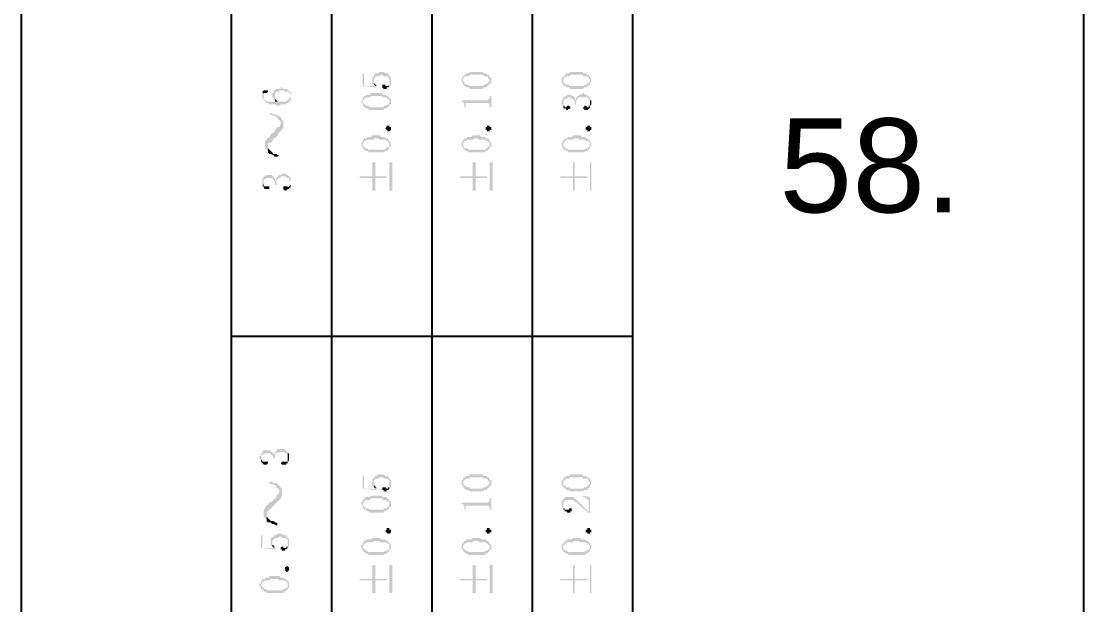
# Model space of a CAD drawing. Header units: millimetres. Extents: x 7018 to 13530, y 4187 to 5692.
# Drawn here: x 12184.84 to 12218.82, y 4995.96 to 5014.6 of the extents above; entities that cross this region are included whole.
import ezdxf

# ---------------------------------------------------------------- set-up
doc = ezdxf.new("R2010")
doc.units = ezdxf.units.MM
doc.styles.get("Standard").update_dxf_attribs({"font": 'arial.ttf'})

msp = doc.modelspace()

# ---------------------------------------------------------------- hatches: boundary and pattern name
at = {"transparency": 33554559}
for points in [[(12195.749, 5012.937), (12195.749, 5012.53), (12196.2, 5012.485), (12196.2, 5012.53), (12196.2, 5012.576), (12196.155, 5012.53), (12195.794, 5012.53), (12195.794, 5012.937)], [(12196.064, 5012.756), (12196.064, 5012.666), (12196.064, 5012.621), (12196.064, 5012.621), (12196.11, 5012.576), (12196.11, 5012.711), (12196.11, 5012.756), (12196.11, 5012.756), (12196.155, 5012.801), (12196.155, 5012.846), (12196.29, 5012.846), (12196.335, 5012.892), (12196.38, 5012.892), (12196.426, 5012.846), (12196.561, 5012.846), (12196.561, 5012.801), (12196.606, 5012.801), (12196.606, 5012.756), (12196.606, 5012.711), (12196.606, 5012.576), (12196.651, 5012.576), (12196.651, 5012.621), (12196.651, 5012.711), (12196.651, 5012.756), (12196.651, 5012.801), (12196.606, 5012.846), (12196.606, 5012.892), (12196.561, 5012.892), (12196.561, 5012.937), (12196.471, 5012.937), (12196.426, 5012.982), (12196.29, 5012.982), (12196.245, 5012.937), (12196.155, 5012.937), (12196.11, 5012.892), (12196.11, 5012.846), (12196.064, 5012.846), (12196.064, 5012.801)], [(12198.908, 5012.711), (12198.908, 5012.666), (12198.908, 5012.666), (12198.953, 5012.621), (12198.953, 5012.576), (12198.953, 5012.711), (12198.953, 5012.756), (12198.953, 5012.756), (12198.998, 5012.801), (12198.998, 5012.801), (12199.043, 5012.846), (12199.133, 5012.846), (12199.179, 5012.892), (12199.585, 5012.892), (12199.63, 5012.846), (12199.72, 5012.846), (12199.765, 5012.801), (12199.765, 5012.756), (12199.81, 5012.756), (12199.81, 5012.711), (12199.81, 5012.846), (12199.81, 5012.846), (12199.765, 5012.892), (12199.72, 5012.892), (12199.72, 5012.937), (12199.63, 5012.937), (12199.585, 5012.982), (12199.179, 5012.982), (12199.133, 5012.937), (12199.043, 5012.937), (12199.043, 5012.892), (12198.998, 5012.892), (12198.998, 5012.846), (12198.953, 5012.846), (12198.953, 5012.801), (12198.908, 5012.801), (12198.908, 5012.756), (12198.908, 5012.756)], [(12198.953, 5012.576), (12198.998, 5012.576), (12198.998, 5012.53), (12199.043, 5012.53), (12199.043, 5012.485), (12199.133, 5012.485), (12199.179, 5012.44), (12199.585, 5012.44), (12199.63, 5012.485), (12199.72, 5012.485), (12199.72, 5012.53), (12199.765, 5012.53), (12199.765, 5012.576), (12199.81, 5012.576), (12199.81, 5012.621), (12199.856, 5012.621), (12199.856, 5012.666), (12199.856, 5012.711), (12199.856, 5012.756), (12199.856, 5012.801), (12199.81, 5012.801), (12199.81, 5012.846), (12199.81, 5012.711), (12199.81, 5012.666), (12199.765, 5012.666), (12199.765, 5012.621), (12199.72, 5012.621), (12199.675, 5012.576), (12199.63, 5012.576), (12199.585, 5012.53), (12199.179, 5012.53), (12199.133, 5012.576), (12199.043, 5012.576), (12198.998, 5012.621), (12198.998, 5012.666), (12198.953, 5012.666), (12198.953, 5012.711), (12198.953, 5012.711)], [(12202.112, 5012.711), (12202.112, 5012.666), (12202.112, 5012.621), (12202.157, 5012.621), (12202.157, 5012.576), (12202.157, 5012.711), (12202.157, 5012.756), (12202.157, 5012.756), (12202.202, 5012.801), (12202.202, 5012.801), (12202.248, 5012.846), (12202.338, 5012.846), (12202.383, 5012.892), (12202.789, 5012.892), (12202.789, 5012.846), (12202.925, 5012.846), (12202.97, 5012.801), (12202.97, 5012.756), (12203.015, 5012.756), (12203.015, 5012.711), (12203.015, 5012.846), (12202.97, 5012.846), (12202.97, 5012.892), (12202.925, 5012.892), (12202.879, 5012.937), (12202.789, 5012.937), (12202.789, 5012.982), (12202.383, 5012.982), (12202.338, 5012.937), (12202.248, 5012.937), (12202.248, 5012.892), (12202.202, 5012.892), (12202.202, 5012.846), (12202.157, 5012.846), (12202.157, 5012.801), (12202.112, 5012.801), (12202.112, 5012.756), (12202.112, 5012.756)], [(12202.157, 5012.576), (12202.157, 5012.576), (12202.202, 5012.53), (12202.248, 5012.53), (12202.248, 5012.485), (12202.338, 5012.485), (12202.383, 5012.44), (12202.789, 5012.44), (12202.834, 5012.485), (12202.925, 5012.485), (12202.925, 5012.53), (12202.97, 5012.53), (12202.97, 5012.576), (12203.015, 5012.576), (12203.015, 5012.621), (12203.015, 5012.621), (12203.06, 5012.666), (12203.06, 5012.711), (12203.06, 5012.756), (12203.06, 5012.756), (12203.015, 5012.801), (12203.015, 5012.846), (12203.015, 5012.711), (12203.015, 5012.666), (12202.97, 5012.666), (12202.97, 5012.621), (12202.925, 5012.621), (12202.879, 5012.576), (12202.834, 5012.576), (12202.789, 5012.53), (12202.338, 5012.53), (12202.338, 5012.576), (12202.248, 5012.576), (12202.202, 5012.621), (12202.202, 5012.621), (12202.157, 5012.666), (12202.157, 5012.711), (12202.157, 5012.711)], [(12192.86, 5012.215), (12192.86, 5012.169), (12192.905, 5012.169), (12192.905, 5012.124), (12192.905, 5012.079), (12192.95, 5012.079), (12192.95, 5012.26), (12192.95, 5012.305), (12192.95, 5012.305), (12192.995, 5012.35), (12193.086, 5012.35), (12193.086, 5012.395), (12193.221, 5012.395), (12193.266, 5012.35), (12193.402, 5012.35), (12193.402, 5012.305), (12193.402, 5012.305), (12193.447, 5012.26), (12193.447, 5012.079), (12193.447, 5012.124), (12193.447, 5012.169), (12193.447, 5012.215), (12193.447, 5012.26), (12193.447, 5012.305), (12193.447, 5012.35), (12193.402, 5012.35), (12193.402, 5012.395), (12193.357, 5012.395), (12193.357, 5012.44), (12193.221, 5012.44), (12193.176, 5012.485), (12193.131, 5012.485), (12193.131, 5012.44), (12192.995, 5012.44), (12192.95, 5012.395), (12192.905, 5012.395), (12192.905, 5012.35), (12192.905, 5012.305), (12192.86, 5012.305), (12192.86, 5012.26)], [(12196.11, 5012.576), (12196.11, 5012.576), (12196.155, 5012.53), (12196.155, 5012.53), (12196.2, 5012.576), (12196.155, 5012.576), (12196.11, 5012.621), (12196.11, 5012.666), (12196.11, 5012.711)], [(12196.38, 5012.53), (12196.38, 5012.485), (12196.38, 5012.485), (12196.426, 5012.44), (12196.516, 5012.44), (12196.516, 5012.485), (12196.561, 5012.485), (12196.606, 5012.53), (12196.606, 5012.711), (12196.606, 5012.621), (12196.606, 5012.576), (12196.606, 5012.576), (12196.561, 5012.53), (12196.471, 5012.53), (12196.471, 5012.576), (12196.38, 5012.576)], [(12192.544, 5012.35), (12192.589, 5012.26), (12192.589, 5012.305), (12192.68, 5012.305), (12192.725, 5012.35), (12192.725, 5012.395), (12192.589, 5012.395)], [(12192.544, 5012.26), (12192.544, 5012.215), (12192.544, 5012.169), (12192.544, 5012.124), (12192.589, 5012.124), (12192.589, 5012.079), (12192.589, 5012.079), (12192.634, 5012.034), (12192.634, 5012.034), (12192.68, 5011.989), (12192.725, 5011.989), (12192.77, 5011.944), (12192.995, 5011.944), (12192.995, 5011.899), (12193.086, 5011.899), (12193.131, 5011.944), (12193.311, 5011.944), (12193.311, 5011.989), (12193.357, 5011.989), (12193.402, 5012.034), (12193.402, 5012.034), (12193.447, 5012.079), (12193.447, 5012.215), (12193.447, 5012.169), (12193.402, 5012.169), (12193.402, 5012.124), (12193.402, 5012.124), (12193.357, 5012.079), (12193.311, 5012.079), (12193.311, 5012.034), (12192.68, 5012.034), (12192.68, 5012.079), (12192.634, 5012.079), (12192.589, 5012.124), (12192.589, 5012.169), (12192.589, 5012.26), (12192.544, 5012.35)], [(12192.95, 5012.079), (12192.95, 5012.034), (12193.041, 5012.034), (12192.995, 5012.079), (12192.995, 5012.079), (12192.95, 5012.124), (12192.95, 5012.215), (12192.95, 5012.215)], [(12195.703, 5012.034), (12195.703, 5011.989), (12195.749, 5011.989), (12195.749, 5011.944), (12195.749, 5011.899), (12195.749, 5012.034), (12195.749, 5012.079), (12195.794, 5012.079), (12195.794, 5012.124), (12195.839, 5012.124), (12195.839, 5012.169), (12195.974, 5012.169), (12196.019, 5012.215), (12196.38, 5012.215), (12196.38, 5012.169), (12196.516, 5012.169), (12196.516, 5012.124), (12196.561, 5012.124), (12196.606, 5012.079), (12196.606, 5012.034), (12196.606, 5012.169), (12196.561, 5012.169), (12196.561, 5012.215), (12196.516, 5012.215), (12196.471, 5012.26), (12196.38, 5012.26), (12196.38, 5012.305), (12196.019, 5012.305), (12195.974, 5012.26), (12195.884, 5012.26), (12195.839, 5012.215), (12195.794, 5012.215), (12195.794, 5012.169), (12195.749, 5012.169), (12195.749, 5012.124), (12195.749, 5012.079), (12195.703, 5012.079)], [(12195.749, 5011.899), (12195.794, 5011.899), (12195.794, 5011.853), (12195.839, 5011.853), (12195.884, 5011.808), (12195.929, 5011.808), (12195.974, 5011.763), (12196.426, 5011.763), (12196.426, 5011.808), (12196.516, 5011.808), (12196.516, 5011.853), (12196.561, 5011.853), (12196.606, 5011.899), (12196.606, 5011.944), (12196.651, 5011.944), (12196.651, 5011.989), (12196.651, 5012.034), (12196.651, 5012.079), (12196.651, 5012.124), (12196.606, 5012.124), (12196.606, 5012.169), (12196.606, 5011.989), (12196.606, 5011.989), (12196.561, 5011.944), (12196.561, 5011.944), (12196.516, 5011.899), (12196.426, 5011.899), (12196.426, 5011.853), (12195.974, 5011.853), (12195.929, 5011.899), (12195.839, 5011.899), (12195.839, 5011.944), (12195.794, 5011.944), (12195.794, 5011.989), (12195.749, 5011.989), (12195.749, 5012.034)], [(12198.908, 5012.079), (12198.908, 5012.034), (12198.953, 5012.034), (12198.998, 5011.989), (12198.998, 5011.899), (12198.998, 5011.853), (12199.043, 5011.853), (12199.043, 5011.944), (12199.043, 5011.989), (12199.765, 5011.989), (12199.81, 5011.944), (12199.81, 5011.853), (12199.856, 5011.853), (12199.856, 5012.215), (12199.81, 5012.215), (12199.81, 5012.169), (12199.81, 5012.124), (12199.765, 5012.124), (12199.765, 5012.079), (12199.72, 5012.079)], [(12202.112, 5012.034), (12202.112, 5011.989), (12202.112, 5011.944), (12202.112, 5011.944), (12202.157, 5011.899), (12202.157, 5011.989), (12202.157, 5012.034), (12202.157, 5012.079), (12202.202, 5012.079), (12202.202, 5012.124), (12202.293, 5012.124), (12202.293, 5012.169), (12202.383, 5012.169), (12202.383, 5012.124), (12202.473, 5012.124), (12202.473, 5012.079), (12202.518, 5012.079), (12202.518, 5011.989), (12202.518, 5011.944), (12202.563, 5011.944), (12202.563, 5011.989), (12202.563, 5012.079), (12202.609, 5012.079), (12202.609, 5012.124), (12202.609, 5012.124), (12202.654, 5012.169), (12202.925, 5012.169), (12202.97, 5012.124), (12202.97, 5012.079), (12203.015, 5012.079), (12203.015, 5012.034), (12203.015, 5011.989), (12203.015, 5012.169), (12202.97, 5012.169), (12202.97, 5012.215), (12202.925, 5012.215), (12202.925, 5012.26), (12202.834, 5012.26), (12202.834, 5012.305), (12202.789, 5012.305), (12202.744, 5012.26), (12202.654, 5012.26), (12202.654, 5012.215), (12202.609, 5012.215), (12202.609, 5012.169), (12202.563, 5012.169), (12202.563, 5012.124), (12202.563, 5012.079), (12202.518, 5012.124), (12202.518, 5012.169), (12202.518, 5012.169), (12202.473, 5012.215), (12202.428, 5012.215), (12202.383, 5012.26), (12202.293, 5012.26), (12202.248, 5012.215), (12202.202, 5012.215), (12202.202, 5012.169), (12202.157, 5012.169), (12202.157, 5012.124), (12202.157, 5012.124), (12202.112, 5012.079)], [(12202.789, 5011.808), (12202.834, 5011.808), (12202.834, 5011.763), (12202.925, 5011.763), (12202.97, 5011.808), (12202.97, 5011.808), (12203.015, 5011.853), (12203.015, 5011.899), (12203.015, 5011.899), (12203.06, 5011.944), (12203.06, 5011.989), (12203.06, 5012.034), (12203.06, 5012.079), (12203.015, 5012.079), (12203.015, 5012.169), (12203.015, 5011.989), (12203.015, 5011.944), (12203.015, 5011.899), (12202.97, 5011.899), (12202.97, 5011.853), (12202.925, 5011.853), (12202.879, 5011.899), (12202.834, 5011.899), (12202.834, 5011.853), (12202.789, 5011.853)], [(12202.157, 5011.899), (12202.157, 5011.853), (12202.157, 5011.853), (12202.202, 5011.808), (12202.248, 5011.808), (12202.248, 5011.763), (12202.293, 5011.763), (12202.338, 5011.808), (12202.383, 5011.808), (12202.383, 5011.853), (12202.383, 5011.853), (12202.338, 5011.899), (12202.293, 5011.899), (12202.248, 5011.853), (12202.202, 5011.853), (12202.202, 5011.899), (12202.157, 5011.899), (12202.157, 5011.989), (12202.157, 5011.989)], [(12192.77, 5011.628), (12192.815, 5011.628), (12192.86, 5011.583), (12192.95, 5011.583), (12192.995, 5011.538), (12193.041, 5011.492), (12193.041, 5011.492), (12193.086, 5011.447), (12193.131, 5011.402), (12193.131, 5011.086), (12193.131, 5011.086), (12193.176, 5011.131), (12193.221, 5011.222), (12193.221, 5011.402), (12193.176, 5011.447), (12193.131, 5011.538), (12193.131, 5011.538), (12193.086, 5011.583), (12193.041, 5011.583), (12192.95, 5011.628), (12192.905, 5011.628), (12192.815, 5011.673)], [(12192.634, 5010.635), (12192.634, 5010.545), (12192.68, 5010.499), (12192.725, 5010.454), (12192.725, 5010.68), (12192.77, 5010.725), (12192.815, 5010.725), (12192.86, 5010.77), (12192.905, 5010.861), (12192.95, 5010.861), (12192.995, 5010.906), (12193.041, 5010.951), (12193.041, 5010.996), (12193.086, 5011.041), (12193.131, 5011.086), (12193.131, 5011.357), (12193.131, 5011.312), (12193.086, 5011.222), (12193.041, 5011.222), (12192.995, 5011.176), (12192.95, 5011.131), (12192.95, 5011.086), (12192.905, 5011.041), (12192.815, 5010.996), (12192.815, 5010.951), (12192.77, 5010.906), (12192.725, 5010.861), (12192.68, 5010.861), (12192.68, 5010.815), (12192.634, 5010.77), (12192.634, 5010.68)], [(12196.651, 5011.176), (12196.651, 5011.131), (12196.651, 5011.131), (12196.606, 5011.086), (12196.561, 5011.086), (12196.516, 5011.131), (12196.516, 5011.131), (12196.471, 5011.176), (12196.471, 5011.176), (12196.516, 5011.222), (12196.516, 5011.267), (12196.606, 5011.267), (12196.606, 5011.222), (12196.651, 5011.222), (12196.651, 5011.176)], [(12199.856, 5011.176), (12199.856, 5011.131), (12199.81, 5011.131), (12199.81, 5011.086), (12199.72, 5011.086), (12199.72, 5011.131), (12199.675, 5011.131), (12199.675, 5011.176), (12199.675, 5011.222), (12199.72, 5011.222), (12199.72, 5011.267), (12199.81, 5011.267), (12199.81, 5011.222), (12199.856, 5011.222), (12199.856, 5011.176)], [(12203.06, 5011.176), (12203.06, 5011.131), (12203.015, 5011.131), (12203.015, 5011.086), (12202.925, 5011.086), (12202.925, 5011.131), (12202.879, 5011.131), (12202.879, 5011.176), (12202.879, 5011.222), (12202.925, 5011.222), (12202.925, 5011.267), (12203.015, 5011.267), (12203.015, 5011.222), (12203.06, 5011.222), (12203.06, 5011.176)], [(12195.703, 5010.68), (12195.703, 5010.635), (12195.703, 5010.635), (12195.749, 5010.59), (12195.749, 5010.545), (12195.749, 5010.68), (12195.749, 5010.68), (12195.794, 5010.725), (12195.794, 5010.77), (12195.839, 5010.77), (12195.884, 5010.815), (12196.11, 5010.815), (12196.11, 5010.861), (12196.245, 5010.861), (12196.29, 5010.815), (12196.471, 5010.815), (12196.516, 5010.77), (12196.561, 5010.77), (12196.561, 5010.725), (12196.606, 5010.725), (12196.606, 5010.68), (12196.606, 5010.815), (12196.561, 5010.815), (12196.561, 5010.861), (12196.471, 5010.861), (12196.471, 5010.906), (12196.335, 5010.906), (12196.29, 5010.951), (12196.064, 5010.951), (12196.019, 5010.906), (12195.884, 5010.906), (12195.884, 5010.861), (12195.794, 5010.861), (12195.794, 5010.815), (12195.749, 5010.815), (12195.749, 5010.77), (12195.749, 5010.725), (12195.703, 5010.725)], [(12195.749, 5010.545), (12195.794, 5010.499), (12195.839, 5010.499), (12195.839, 5010.454), (12195.929, 5010.454), (12195.929, 5010.409), (12196.426, 5010.409), (12196.471, 5010.454), (12196.516, 5010.454), (12196.561, 5010.499), (12196.561, 5010.499), (12196.606, 5010.545), (12196.606, 5010.59), (12196.651, 5010.59), (12196.651, 5010.635), (12196.651, 5010.68), (12196.651, 5010.725), (12196.651, 5010.725), (12196.606, 5010.77), (12196.606, 5010.635), (12196.606, 5010.59), (12196.561, 5010.59), (12196.516, 5010.545), (12196.471, 5010.545), (12196.471, 5010.499), (12195.929, 5010.499), (12195.884, 5010.545), (12195.839, 5010.545), (12195.794, 5010.59), (12195.794, 5010.59), (12195.749, 5010.635), (12195.749, 5010.68)], [(12198.908, 5010.68), (12198.908, 5010.635), (12198.908, 5010.59), (12198.953, 5010.59), (12198.953, 5010.545), (12198.953, 5010.68), (12198.953, 5010.725), (12198.998, 5010.725), (12198.998, 5010.77), (12199.043, 5010.77), (12199.088, 5010.815), (12199.269, 5010.815), (12199.314, 5010.861), (12199.449, 5010.861), (12199.449, 5010.815), (12199.675, 5010.815), (12199.675, 5010.77), (12199.765, 5010.77), (12199.765, 5010.725), (12199.81, 5010.725), (12199.81, 5010.68), (12199.81, 5010.815), (12199.765, 5010.815), (12199.765, 5010.861), (12199.675, 5010.861), (12199.675, 5010.906), (12199.54, 5010.906), (12199.495, 5010.951), (12199.269, 5010.951), (12199.224, 5010.906), (12199.088, 5010.906), (12199.088, 5010.861), (12198.998, 5010.861), (12198.998, 5010.815), (12198.953, 5010.815), (12198.953, 5010.77), (12198.953, 5010.77), (12198.908, 5010.725)], [(12198.953, 5010.545), (12198.998, 5010.499), (12198.998, 5010.499), (12199.043, 5010.454), (12199.088, 5010.454), (12199.133, 5010.409), (12199.63, 5010.409), (12199.675, 5010.454), (12199.72, 5010.454), (12199.765, 5010.499), (12199.765, 5010.499), (12199.81, 5010.545), (12199.81, 5010.59), (12199.856, 5010.59), (12199.856, 5010.635), (12199.856, 5010.68), (12199.856, 5010.725), (12199.856, 5010.725), (12199.81, 5010.77), (12199.81, 5010.635), (12199.81, 5010.635), (12199.765, 5010.59), (12199.765, 5010.59), (12199.72, 5010.545), (12199.675, 5010.545), (12199.675, 5010.499), (12199.133, 5010.499), (12199.088, 5010.545), (12198.998, 5010.545), (12198.998, 5010.59), (12198.998, 5010.59), (12198.953, 5010.635), (12198.953, 5010.68)], [(12202.112, 5010.68), (12202.112, 5010.635), (12202.112, 5010.59), (12202.112, 5010.59), (12202.157, 5010.545), (12202.157, 5010.68), (12202.157, 5010.725), (12202.202, 5010.725), (12202.202, 5010.77), (12202.248, 5010.77), (12202.248, 5010.815), (12202.473, 5010.815), (12202.518, 5010.861), (12202.654, 5010.861), (12202.654, 5010.815), (12202.879, 5010.815), (12202.879, 5010.77), (12202.97, 5010.77), (12202.97, 5010.725), (12203.015, 5010.725), (12203.015, 5010.68), (12203.015, 5010.77), (12202.97, 5010.815), (12202.97, 5010.815), (12202.925, 5010.861), (12202.879, 5010.861), (12202.879, 5010.906), (12202.744, 5010.906), (12202.699, 5010.951), (12202.473, 5010.951), (12202.428, 5010.906), (12202.293, 5010.906), (12202.293, 5010.861), (12202.202, 5010.861), (12202.202, 5010.815), (12202.157, 5010.815), (12202.157, 5010.77), (12202.157, 5010.77), (12202.112, 5010.725)], [(12202.157, 5010.545), (12202.157, 5010.499), (12202.202, 5010.499), (12202.248, 5010.454), (12202.293, 5010.454), (12202.338, 5010.409), (12202.834, 5010.409), (12202.879, 5010.454), (12202.925, 5010.454), (12202.97, 5010.499), (12202.97, 5010.499), (12203.015, 5010.545), (12203.015, 5010.59), (12203.015, 5010.59), (12203.06, 5010.635), (12203.06, 5010.68), (12203.06, 5010.725), (12203.015, 5010.725), (12203.015, 5010.77), (12203.015, 5010.635), (12203.015, 5010.635), (12202.97, 5010.59), (12202.97, 5010.59), (12202.925, 5010.545), (12202.879, 5010.545), (12202.879, 5010.499), (12202.293, 5010.499), (12202.293, 5010.545), (12202.202, 5010.545), (12202.202, 5010.59), (12202.157, 5010.59), (12202.157, 5010.635), (12202.157, 5010.68)], [(12192.725, 5010.454), (12192.725, 5010.409), (12192.77, 5010.364), (12192.815, 5010.364), (12192.905, 5010.319), (12192.95, 5010.274), (12193.041, 5010.274), (12193.086, 5010.319), (12193.041, 5010.319), (12192.995, 5010.364), (12192.905, 5010.364), (12192.86, 5010.409), (12192.815, 5010.454), (12192.815, 5010.454), (12192.77, 5010.499), (12192.725, 5010.545), (12192.725, 5010.59)], [(12195.658, 5009.642), (12195.658, 5009.597), (12196.064, 5009.597), (12196.064, 5009.191), (12196.155, 5009.191), (12196.155, 5009.597), (12196.516, 5009.597), (12196.516, 5009.642), (12196.155, 5009.642), (12196.155, 5010.093), (12196.064, 5010.093), (12196.064, 5009.642)], [(12196.696, 5009.191), (12196.696, 5010.093), (12196.606, 5010.093), (12196.606, 5009.191)], [(12198.863, 5009.642), (12198.863, 5009.597), (12199.269, 5009.597), (12199.269, 5009.191), (12199.359, 5009.191), (12199.359, 5009.597), (12199.72, 5009.597), (12199.72, 5009.642), (12199.359, 5009.642), (12199.359, 5010.093), (12199.269, 5010.093), (12199.269, 5009.642)], [(12199.901, 5009.191), (12199.901, 5010.093), (12199.81, 5010.093), (12199.81, 5009.191)], [(12202.067, 5009.642), (12202.067, 5009.597), (12202.473, 5009.597), (12202.473, 5009.191), (12202.518, 5009.191), (12202.518, 5009.597), (12202.925, 5009.597), (12202.925, 5009.642), (12202.518, 5009.642), (12202.518, 5010.093), (12202.473, 5010.093), (12202.473, 5009.642)], [(12203.06, 5009.191), (12203.06, 5010.093), (12203.015, 5010.093), (12203.015, 5009.191)], [(12192.544, 5009.461), (12192.544, 5009.371), (12192.544, 5009.326), (12192.589, 5009.416), (12192.589, 5009.461), (12192.589, 5009.507), (12192.589, 5009.552), (12192.634, 5009.552), (12192.68, 5009.597), (12192.86, 5009.597), (12192.86, 5009.552), (12192.905, 5009.552), (12192.905, 5009.507), (12192.95, 5009.507), (12192.95, 5009.461), (12192.95, 5009.371), (12192.995, 5009.371), (12192.995, 5009.461), (12192.995, 5009.507), (12192.995, 5009.507), (12193.041, 5009.552), (12193.041, 5009.597), (12193.131, 5009.597), (12193.131, 5009.642), (12193.311, 5009.642), (12193.311, 5009.597), (12193.402, 5009.597), (12193.402, 5009.552), (12193.402, 5009.507), (12193.447, 5009.507), (12193.447, 5009.416), (12193.447, 5009.597), (12193.447, 5009.597), (12193.402, 5009.642), (12193.402, 5009.642), (12193.357, 5009.687), (12193.311, 5009.687), (12193.311, 5009.732), (12193.176, 5009.732), (12193.131, 5009.687), (12193.086, 5009.687), (12193.041, 5009.642), (12193.041, 5009.642), (12192.995, 5009.597), (12192.995, 5009.552), (12192.95, 5009.507), (12192.95, 5009.552), (12192.95, 5009.597), (12192.905, 5009.597), (12192.905, 5009.642), (12192.86, 5009.642), (12192.86, 5009.687), (12192.68, 5009.687), (12192.634, 5009.642), (12192.589, 5009.642), (12192.589, 5009.597), (12192.589, 5009.597), (12192.544, 5009.552)], [(12192.544, 5009.326), (12192.589, 5009.326), (12192.589, 5009.281), (12192.589, 5009.281), (12192.634, 5009.236), (12192.77, 5009.236), (12192.77, 5009.281), (12192.77, 5009.326), (12192.589, 5009.326), (12192.589, 5009.371), (12192.589, 5009.416), (12192.589, 5009.416)], [(12193.221, 5009.281), (12193.221, 5009.236), (12193.221, 5009.236), (12193.266, 5009.191), (12193.311, 5009.191), (12193.357, 5009.236), (12193.402, 5009.236), (12193.402, 5009.281), (12193.447, 5009.281), (12193.447, 5009.326), (12193.447, 5009.371), (12193.447, 5009.461), (12193.447, 5009.507), (12193.447, 5009.552), (12193.447, 5009.597), (12193.447, 5009.416), (12193.447, 5009.371), (12193.402, 5009.326), (12193.402, 5009.326), (12193.357, 5009.281), (12193.357, 5009.326), (12193.221, 5009.326)], [(12192.454, 5000.661), (12192.454, 5000.616), (12192.499, 5000.616), (12192.499, 5000.57), (12192.499, 5000.661), (12192.499, 5000.706), (12192.544, 5000.751), (12192.589, 5000.751), (12192.589, 5000.796), (12192.815, 5000.796), (12192.815, 5000.751), (12192.86, 5000.751), (12192.86, 5000.706), (12192.86, 5000.706), (12192.905, 5000.661), (12192.905, 5000.616), (12192.905, 5000.616), (12192.95, 5000.661), (12192.95, 5000.706), (12192.95, 5000.751), (12192.95, 5000.796), (12192.995, 5000.796), (12193.041, 5000.841), (12193.266, 5000.841), (12193.266, 5000.796), (12193.311, 5000.796), (12193.357, 5000.751), (12193.357, 5000.661), (12193.357, 5000.841), (12193.311, 5000.841), (12193.311, 5000.886), (12193.266, 5000.886), (12193.266, 5000.931), (12193.041, 5000.931), (12192.995, 5000.886), (12192.995, 5000.841), (12192.95, 5000.841), (12192.95, 5000.796), (12192.95, 5000.796), (12192.905, 5000.751), (12192.905, 5000.796), (12192.86, 5000.796), (12192.86, 5000.841), (12192.815, 5000.841), (12192.815, 5000.886), (12192.589, 5000.886), (12192.544, 5000.841), (12192.544, 5000.796), (12192.499, 5000.796), (12192.499, 5000.751), (12192.499, 5000.706), (12192.454, 5000.706)], [(12192.499, 5000.57), (12192.499, 5000.525), (12192.499, 5000.525), (12192.544, 5000.48), (12192.544, 5000.48), (12192.589, 5000.435), (12192.68, 5000.435), (12192.725, 5000.48), (12192.725, 5000.525), (12192.544, 5000.525), (12192.544, 5000.57), (12192.544, 5000.57), (12192.499, 5000.616), (12192.499, 5000.661)], [(12193.131, 5000.48), (12193.131, 5000.48), (12193.176, 5000.435), (12193.311, 5000.435), (12193.311, 5000.48), (12193.357, 5000.48), (12193.357, 5000.525), (12193.402, 5000.57), (12193.402, 5000.616), (12193.402, 5000.661), (12193.402, 5000.751), (12193.402, 5000.796), (12193.357, 5000.796), (12193.357, 5000.616), (12193.357, 5000.57), (12193.357, 5000.525), (12193.176, 5000.525)], [(12192.77, 4999.848), (12192.77, 4999.848), (12192.815, 4999.803), (12192.905, 4999.803), (12192.95, 4999.758), (12192.995, 4999.758), (12192.995, 4999.713), (12193.041, 4999.668), (12193.086, 4999.623), (12193.086, 4999.307), (12193.086, 4999.307), (12193.131, 4999.352), (12193.176, 4999.442), (12193.176, 4999.623), (12193.131, 4999.713), (12193.086, 4999.758), (12193.086, 4999.758), (12193.041, 4999.803), (12192.995, 4999.848), (12192.905, 4999.848), (12192.86, 4999.893), (12192.77, 4999.893)], [(12195.749, 5000.074), (12195.749, 4999.668), (12196.2, 4999.623), (12196.2, 4999.668), (12196.2, 4999.713), (12196.155, 4999.668), (12195.794, 4999.668), (12195.794, 5000.074)], [(12196.064, 4999.893), (12196.064, 4999.803), (12196.064, 4999.758), (12196.064, 4999.758), (12196.11, 4999.713), (12196.11, 4999.848), (12196.11, 4999.939), (12196.155, 4999.939), (12196.155, 4999.984), (12196.245, 4999.984), (12196.29, 5000.029), (12196.426, 5000.029), (12196.426, 4999.984), (12196.561, 4999.984), (12196.561, 4999.939), (12196.606, 4999.939), (12196.606, 4999.893), (12196.606, 4999.848), (12196.606, 4999.713), (12196.651, 4999.713), (12196.651, 4999.758), (12196.651, 4999.848), (12196.651, 4999.893), (12196.651, 4999.939), (12196.606, 4999.984), (12196.606, 5000.029), (12196.561, 5000.029), (12196.561, 5000.074), (12196.471, 5000.074), (12196.426, 5000.119), (12196.245, 5000.119), (12196.2, 5000.074), (12196.155, 5000.074), (12196.11, 5000.029), (12196.11, 4999.984), (12196.064, 4999.984), (12196.064, 4999.939)], [(12198.908, 4999.848), (12198.908, 4999.803), (12198.908, 4999.803), (12198.953, 4999.758), (12198.953, 4999.713), (12198.953, 4999.848), (12198.953, 4999.893), (12198.953, 4999.893), (12198.998, 4999.939), (12198.998, 4999.939), (12199.043, 4999.984), (12199.133, 4999.984), (12199.179, 5000.029), (12199.585, 5000.029), (12199.63, 4999.984), (12199.72, 4999.984), (12199.765, 4999.939), (12199.765, 4999.893), (12199.81, 4999.893), (12199.81, 4999.848), (12199.81, 4999.984), (12199.81, 4999.984), (12199.765, 5000.029), (12199.72, 5000.029), (12199.72, 5000.074), (12199.63, 5000.074), (12199.585, 5000.119), (12199.179, 5000.119), (12199.133, 5000.074), (12199.043, 5000.074), (12199.043, 5000.029), (12198.998, 5000.029), (12198.953, 4999.984), (12198.953, 4999.939), (12198.908, 4999.939), (12198.908, 4999.893), (12198.908, 4999.893)], [(12198.953, 4999.713), (12198.998, 4999.713), (12198.998, 4999.668), (12199.043, 4999.668), (12199.043, 4999.623), (12199.133, 4999.623), (12199.179, 4999.578), (12199.585, 4999.578), (12199.63, 4999.623), (12199.72, 4999.623), (12199.72, 4999.668), (12199.765, 4999.668), (12199.765, 4999.713), (12199.81, 4999.713), (12199.81, 4999.758), (12199.856, 4999.758), (12199.856, 4999.803), (12199.856, 4999.848), (12199.856, 4999.893), (12199.856, 4999.939), (12199.81, 4999.939), (12199.81, 4999.984), (12199.81, 4999.848), (12199.81, 4999.803), (12199.765, 4999.803), (12199.765, 4999.758), (12199.72, 4999.758), (12199.675, 4999.713), (12199.63, 4999.713), (12199.585, 4999.668), (12199.179, 4999.668), (12199.179, 4999.713), (12199.088, 4999.713), (12199.043, 4999.758), (12198.998, 4999.758), (12198.998, 4999.803), (12198.953, 4999.803), (12198.953, 4999.848), (12198.953, 4999.848)], [(12202.112, 4999.848), (12202.112, 4999.803), (12202.112, 4999.758), (12202.157, 4999.758), (12202.157, 4999.713), (12202.157, 4999.848), (12202.157, 4999.893), (12202.157, 4999.893), (12202.202, 4999.939), (12202.202, 4999.939), (12202.248, 4999.984), (12202.338, 4999.984), (12202.383, 5000.029), (12202.789, 5000.029), (12202.789, 4999.984), (12202.925, 4999.984), (12202.97, 4999.939), (12202.97, 4999.893), (12203.015, 4999.893), (12203.015, 4999.848), (12203.015, 4999.984), (12202.97, 4999.984), (12202.97, 5000.029), (12202.925, 5000.029), (12202.879, 5000.074), (12202.789, 5000.074), (12202.789, 5000.119), (12202.383, 5000.119), (12202.338, 5000.074), (12202.248, 5000.074), (12202.248, 5000.029), (12202.202, 5000.029), (12202.157, 4999.984), (12202.157, 4999.939), (12202.112, 4999.939), (12202.112, 4999.893), (12202.112, 4999.893)], [(12202.157, 4999.713), (12202.157, 4999.713), (12202.202, 4999.668), (12202.248, 4999.668), (12202.248, 4999.623), (12202.338, 4999.623), (12202.383, 4999.578), (12202.789, 4999.578), (12202.834, 4999.623), (12202.925, 4999.623), (12202.925, 4999.668), (12202.97, 4999.668), (12202.97, 4999.713), (12203.015, 4999.713), (12203.015, 4999.758), (12203.015, 4999.758), (12203.06, 4999.803), (12203.06, 4999.848), (12203.06, 4999.893), (12203.06, 4999.893), (12203.015, 4999.939), (12203.015, 4999.984), (12203.015, 4999.848), (12203.015, 4999.803), (12202.97, 4999.803), (12202.97, 4999.758), (12202.925, 4999.758), (12202.879, 4999.713), (12202.834, 4999.713), (12202.789, 4999.668), (12202.383, 4999.668), (12202.338, 4999.713), (12202.248, 4999.713), (12202.248, 4999.758), (12202.202, 4999.758), (12202.157, 4999.803), (12202.157, 4999.848), (12202.157, 4999.848)], [(12192.589, 4998.855), (12192.589, 4998.765), (12192.634, 4998.72), (12192.68, 4998.675), (12192.68, 4998.901), (12192.725, 4998.946), (12192.77, 4998.991), (12192.815, 4999.036), (12192.86, 4999.081), (12192.905, 4999.126), (12192.95, 4999.171), (12192.995, 4999.216), (12192.995, 4999.216), (12193.041, 4999.262), (12193.086, 4999.307), (12193.086, 4999.578), (12193.086, 4999.532), (12193.041, 4999.487), (12192.995, 4999.442), (12192.995, 4999.397), (12192.95, 4999.352), (12192.905, 4999.307), (12192.86, 4999.262), (12192.77, 4999.216), (12192.77, 4999.216), (12192.725, 4999.171), (12192.68, 4999.126), (12192.634, 4999.081), (12192.634, 4999.036), (12192.589, 4998.991), (12192.589, 4998.946)], [(12196.11, 4999.713), (12196.11, 4999.713), (12196.155, 4999.668), (12196.155, 4999.668), (12196.2, 4999.713), (12196.155, 4999.713), (12196.155, 4999.758), (12196.11, 4999.758), (12196.11, 4999.803), (12196.11, 4999.848)], [(12196.38, 4999.668), (12196.38, 4999.623), (12196.426, 4999.623), (12196.426, 4999.578), (12196.516, 4999.578), (12196.516, 4999.623), (12196.561, 4999.623), (12196.606, 4999.668), (12196.606, 4999.848), (12196.606, 4999.758), (12196.606, 4999.713), (12196.561, 4999.713), (12196.561, 4999.668), (12196.516, 4999.668), (12196.471, 4999.713), (12196.38, 4999.713)], [(12195.703, 4999.171), (12195.703, 4999.126), (12195.749, 4999.126), (12195.749, 4999.081), (12195.749, 4999.036), (12195.749, 4999.171), (12195.749, 4999.216), (12195.794, 4999.216), (12195.794, 4999.262), (12195.839, 4999.262), (12195.839, 4999.307), (12195.974, 4999.307), (12196.019, 4999.352), (12196.38, 4999.352), (12196.38, 4999.307), (12196.516, 4999.307), (12196.516, 4999.262), (12196.561, 4999.262), (12196.606, 4999.216), (12196.606, 4999.171), (12196.606, 4999.307), (12196.606, 4999.307), (12196.561, 4999.352), (12196.516, 4999.352), (12196.516, 4999.397), (12196.38, 4999.397), (12196.38, 4999.442), (12196.019, 4999.442), (12195.974, 4999.397), (12195.839, 4999.397), (12195.839, 4999.352), (12195.794, 4999.352), (12195.794, 4999.307), (12195.749, 4999.307), (12195.749, 4999.262), (12195.749, 4999.262), (12195.703, 4999.216)], [(12195.749, 4999.036), (12195.794, 4999.036), (12195.794, 4998.991), (12195.839, 4998.991), (12195.884, 4998.946), (12195.929, 4998.946), (12195.974, 4998.901), (12196.426, 4998.901), (12196.426, 4998.946), (12196.516, 4998.946), (12196.516, 4998.991), (12196.561, 4998.991), (12196.606, 4999.036), (12196.606, 4999.081), (12196.651, 4999.081), (12196.651, 4999.126), (12196.651, 4999.171), (12196.651, 4999.216), (12196.651, 4999.262), (12196.606, 4999.262), (12196.606, 4999.307), (12196.606, 4999.171), (12196.606, 4999.126), (12196.606, 4999.126), (12196.561, 4999.081), (12196.561, 4999.081), (12196.516, 4999.036), (12196.426, 4999.036), (12196.426, 4998.991), (12195.974, 4998.991), (12195.929, 4999.036), (12195.839, 4999.036), (12195.839, 4999.081), (12195.794, 4999.081), (12195.794, 4999.126), (12195.749, 4999.126), (12195.749, 4999.171)], [(12198.908, 4999.216), (12198.908, 4999.171), (12198.953, 4999.171), (12198.998, 4999.126), (12198.998, 4999.081), (12198.998, 4998.991), (12199.043, 4998.991), (12199.043, 4999.081), (12199.043, 4999.126), (12199.765, 4999.126), (12199.81, 4999.081), (12199.81, 4998.991), (12199.856, 4998.991), (12199.856, 4999.352), (12199.81, 4999.352), (12199.81, 4999.307), (12199.81, 4999.262), (12199.765, 4999.262), (12199.765, 4999.216), (12199.72, 4999.216)], [(12202.112, 4999.171), (12202.112, 4999.126), (12202.112, 4999.081), (12202.112, 4999.081), (12202.157, 4999.036), (12202.157, 4999.171), (12202.157, 4999.216), (12202.157, 4999.216), (12202.202, 4999.262), (12202.202, 4999.307), (12202.473, 4999.307), (12202.518, 4999.262), (12202.518, 4999.262), (12202.563, 4999.216), (12202.609, 4999.216), (12202.609, 4999.171), (12202.654, 4999.171), (12202.654, 4999.126), (12202.699, 4999.126), (12202.744, 4999.081), (12202.744, 4999.081), (12202.789, 4999.036), (12202.789, 4999.036), (12202.834, 4998.991), (12202.879, 4998.991), (12202.879, 4998.946), (12202.925, 4998.946), (12202.925, 4998.901), (12202.97, 4998.901), (12202.97, 4998.946), (12202.925, 4998.946), (12202.925, 4998.991), (12202.879, 4998.991), (12202.879, 4999.036), (12202.834, 4999.036), (12202.834, 4999.081), (12202.789, 4999.081), (12202.789, 4999.126), (12202.744, 4999.126), (12202.744, 4999.171), (12202.699, 4999.171), (12202.699, 4999.216), (12202.654, 4999.216), (12202.654, 4999.262), (12202.609, 4999.262), (12202.609, 4999.307), (12202.563, 4999.307), (12202.518, 4999.352), (12202.518, 4999.352), (12202.473, 4999.397), (12202.202, 4999.397), (12202.202, 4999.352), (12202.157, 4999.352), (12202.157, 4999.307), (12202.157, 4999.307), (12202.112, 4999.262), (12202.112, 4999.216), (12202.112, 4999.216)], [(12202.789, 4999.442), (12202.789, 4999.397), (12202.834, 4999.397), (12202.879, 4999.352), (12202.925, 4999.352), (12202.925, 4999.307), (12202.97, 4999.307), (12202.97, 4998.901), (12203.015, 4998.901), (12203.015, 4999.397)], [(12202.157, 4999.036), (12202.157, 4998.991), (12202.202, 4998.991), (12202.202, 4998.946), (12202.248, 4998.946), (12202.293, 4998.901), (12202.383, 4998.901), (12202.383, 4998.946), (12202.428, 4998.946), (12202.428, 4998.991), (12202.428, 4999.036), (12202.338, 4999.036), (12202.338, 4998.991), (12202.202, 4998.991), (12202.202, 4999.036), (12202.157, 4999.036), (12202.157, 4999.081), (12202.157, 4999.126), (12202.157, 4999.126)], [(12192.68, 4998.675), (12192.68, 4998.63), (12192.725, 4998.585), (12192.815, 4998.585), (12192.86, 4998.539), (12192.905, 4998.539), (12192.995, 4998.494), (12193.041, 4998.539), (12192.995, 4998.585), (12192.95, 4998.585), (12192.905, 4998.63), (12192.815, 4998.63), (12192.77, 4998.675), (12192.77, 4998.675), (12192.725, 4998.72), (12192.68, 4998.765), (12192.68, 4998.81)], [(12192.815, 4997.998), (12192.815, 4997.908), (12192.815, 4997.862), (12192.815, 4997.862), (12192.86, 4997.817), (12192.86, 4997.953), (12192.86, 4997.998), (12192.86, 4997.998), (12192.905, 4998.043), (12192.905, 4998.043), (12192.95, 4998.088), (12193.041, 4998.088), (12193.086, 4998.133), (12193.176, 4998.133), (12193.176, 4998.088), (12193.311, 4998.088), (12193.311, 4998.043), (12193.357, 4998.043), (12193.357, 4997.998), (12193.357, 4997.953), (12193.357, 4997.817), (12193.402, 4997.817), (12193.402, 4997.862), (12193.402, 4997.953), (12193.402, 4997.998), (12193.402, 4998.088), (12193.357, 4998.088), (12193.357, 4998.133), (12193.311, 4998.133), (12193.311, 4998.178), (12193.221, 4998.178), (12193.176, 4998.224), (12193.041, 4998.224), (12192.995, 4998.178), (12192.905, 4998.178), (12192.905, 4998.133), (12192.86, 4998.133), (12192.86, 4998.088), (12192.815, 4998.088), (12192.815, 4998.043)], [(12196.651, 4998.314), (12196.651, 4998.269), (12196.651, 4998.269), (12196.606, 4998.224), (12196.561, 4998.224), (12196.516, 4998.269), (12196.516, 4998.269), (12196.471, 4998.314), (12196.471, 4998.314), (12196.516, 4998.359), (12196.516, 4998.404), (12196.606, 4998.404), (12196.606, 4998.359), (12196.651, 4998.359), (12196.651, 4998.314)], [(12199.856, 4998.314), (12199.856, 4998.269), (12199.81, 4998.269), (12199.81, 4998.224), (12199.72, 4998.224), (12199.72, 4998.269), (12199.675, 4998.269), (12199.675, 4998.314), (12199.675, 4998.359), (12199.72, 4998.359), (12199.72, 4998.404), (12199.81, 4998.404), (12199.81, 4998.359), (12199.856, 4998.359), (12199.856, 4998.314)], [(12203.06, 4998.314), (12203.06, 4998.269), (12203.015, 4998.269), (12203.015, 4998.224), (12202.925, 4998.224), (12202.925, 4998.269), (12202.879, 4998.269), (12202.879, 4998.314), (12202.879, 4998.359), (12202.925, 4998.359), (12202.925, 4998.404), (12203.015, 4998.404), (12203.015, 4998.359), (12203.06, 4998.359), (12203.06, 4998.314)], [(12192.499, 4998.178), (12192.499, 4997.772), (12192.95, 4997.727), (12192.995, 4997.772), (12192.95, 4997.772), (12192.95, 4997.817), (12192.905, 4997.772), (12192.544, 4997.772), (12192.544, 4998.178)], [(12192.86, 4997.817), (12192.86, 4997.817), (12192.905, 4997.772), (12192.905, 4997.772), (12192.95, 4997.817), (12192.905, 4997.817), (12192.905, 4997.862), (12192.86, 4997.862), (12192.86, 4997.908), (12192.86, 4997.953)], [(12193.131, 4997.772), (12193.131, 4997.727), (12193.176, 4997.727), (12193.176, 4997.682), (12193.266, 4997.682), (12193.266, 4997.727), (12193.311, 4997.727), (12193.357, 4997.772), (12193.357, 4997.953), (12193.357, 4997.862), (12193.357, 4997.817), (12193.311, 4997.817), (12193.311, 4997.772), (12193.221, 4997.772), (12193.221, 4997.817), (12193.176, 4997.817)], [(12195.703, 4997.817), (12195.703, 4997.772), (12195.703, 4997.772), (12195.749, 4997.727), (12195.749, 4997.682), (12195.749, 4997.817), (12195.749, 4997.817), (12195.794, 4997.862), (12195.794, 4997.908), (12195.839, 4997.908), (12195.884, 4997.953), (12196.064, 4997.953), (12196.11, 4997.998), (12196.29, 4997.998), (12196.29, 4997.953), (12196.516, 4997.953), (12196.516, 4997.908), (12196.561, 4997.908), (12196.606, 4997.862), (12196.606, 4997.817), (12196.606, 4997.953), (12196.561, 4997.953), (12196.561, 4997.998), (12196.516, 4997.998), (12196.471, 4998.043), (12196.335, 4998.043), (12196.29, 4998.088), (12196.064, 4998.088), (12196.019, 4998.043), (12195.884, 4998.043), (12195.839, 4997.998), (12195.794, 4997.998), (12195.794, 4997.953), (12195.749, 4997.953), (12195.749, 4997.908), (12195.749, 4997.862), (12195.703, 4997.862)], [(12195.749, 4997.682), (12195.794, 4997.637), (12195.839, 4997.637), (12195.839, 4997.592), (12195.929, 4997.592), (12195.929, 4997.547), (12196.426, 4997.547), (12196.471, 4997.592), (12196.516, 4997.592), (12196.561, 4997.637), (12196.561, 4997.637), (12196.606, 4997.682), (12196.606, 4997.727), (12196.651, 4997.727), (12196.651, 4997.772), (12196.651, 4997.817), (12196.651, 4997.862), (12196.651, 4997.862), (12196.606, 4997.908), (12196.606, 4997.772), (12196.606, 4997.727), (12196.561, 4997.727), (12196.516, 4997.682), (12196.471, 4997.682), (12196.426, 4997.637), (12195.929, 4997.637), (12195.884, 4997.682), (12195.839, 4997.682), (12195.839, 4997.727), (12195.794, 4997.727), (12195.749, 4997.772), (12195.749, 4997.817)], [(12198.908, 4997.817), (12198.908, 4997.772), (12198.908, 4997.727), (12198.953, 4997.727), (12198.953, 4997.682), (12198.953, 4997.817), (12198.953, 4997.862), (12198.998, 4997.862), (12198.998, 4997.908), (12199.043, 4997.908), (12199.088, 4997.953), (12199.269, 4997.953), (12199.269, 4997.998), (12199.449, 4997.998), (12199.495, 4997.953), (12199.675, 4997.953), (12199.72, 4997.908), (12199.765, 4997.908), (12199.765, 4997.862), (12199.81, 4997.862), (12199.81, 4997.817), (12199.81, 4997.953), (12199.765, 4997.953), (12199.765, 4997.998), (12199.72, 4997.998), (12199.675, 4998.043), (12199.54, 4998.043), (12199.495, 4998.088), (12199.269, 4998.088), (12199.224, 4998.043), (12199.088, 4998.043), (12199.043, 4997.998), (12198.998, 4997.998), (12198.998, 4997.953), (12198.953, 4997.953), (12198.953, 4997.908), (12198.953, 4997.908), (12198.908, 4997.862)], [(12198.953, 4997.682), (12198.998, 4997.637), (12198.998, 4997.637), (12199.043, 4997.592), (12199.088, 4997.592), (12199.133, 4997.547), (12199.63, 4997.547), (12199.675, 4997.592), (12199.72, 4997.592), (12199.765, 4997.637), (12199.765, 4997.637), (12199.81, 4997.682), (12199.81, 4997.727), (12199.856, 4997.727), (12199.856, 4997.772), (12199.856, 4997.817), (12199.856, 4997.862), (12199.856, 4997.862), (12199.81, 4997.908), (12199.81, 4997.772), (12199.81, 4997.772), (12199.765, 4997.727), (12199.765, 4997.727), (12199.72, 4997.682), (12199.675, 4997.682), (12199.63, 4997.637), (12199.133, 4997.637), (12199.088, 4997.682), (12199.043, 4997.682), (12198.998, 4997.727), (12198.998, 4997.727), (12198.953, 4997.772), (12198.953, 4997.817)], [(12202.112, 4997.817), (12202.112, 4997.772), (12202.112, 4997.727), (12202.112, 4997.727), (12202.157, 4997.682), (12202.157, 4997.817), (12202.157, 4997.862), (12202.202, 4997.862), (12202.202, 4997.908), (12202.248, 4997.908), (12202.248, 4997.953), (12202.473, 4997.953), (12202.473, 4997.998), (12202.654, 4997.998), (12202.699, 4997.953), (12202.879, 4997.953), (12202.925, 4997.908), (12202.97, 4997.908), (12202.97, 4997.862), (12203.015, 4997.862), (12203.015, 4997.817), (12203.015, 4997.908), (12202.97, 4997.953), (12202.97, 4997.953), (12202.925, 4997.998), (12202.879, 4997.998), (12202.879, 4998.043), (12202.744, 4998.043), (12202.699, 4998.088), (12202.473, 4998.088), (12202.428, 4998.043), (12202.293, 4998.043), (12202.248, 4997.998), (12202.202, 4997.998), (12202.202, 4997.953), (12202.157, 4997.953), (12202.157, 4997.908), (12202.157, 4997.908), (12202.112, 4997.862)], [(12202.157, 4997.682), (12202.157, 4997.637), (12202.202, 4997.637), (12202.248, 4997.592), (12202.293, 4997.592), (12202.338, 4997.547), (12202.834, 4997.547), (12202.879, 4997.592), (12202.925, 4997.592), (12202.97, 4997.637), (12202.97, 4997.637), (12203.015, 4997.682), (12203.015, 4997.727), (12203.015, 4997.727), (12203.06, 4997.772), (12203.06, 4997.817), (12203.06, 4997.862), (12203.015, 4997.862), (12203.015, 4997.908), (12203.015, 4997.772), (12203.015, 4997.772), (12202.97, 4997.727), (12202.97, 4997.727), (12202.925, 4997.682), (12202.879, 4997.682), (12202.834, 4997.637), (12202.293, 4997.637), (12202.293, 4997.682), (12202.248, 4997.682), (12202.202, 4997.727), (12202.157, 4997.727), (12202.157, 4997.772), (12202.157, 4997.817)], [(12193.402, 4997.095), (12193.402, 4997.05), (12193.357, 4997.05), (12193.357, 4997.005), (12193.311, 4997.005), (12193.266, 4997.05), (12193.266, 4997.095), (12193.266, 4997.14), (12193.266, 4997.14), (12193.311, 4997.186), (12193.357, 4997.186), (12193.402, 4997.14), (12193.402, 4997.095)], [(12195.658, 4996.779), (12195.658, 4996.734), (12196.064, 4996.734), (12196.064, 4996.328), (12196.155, 4996.328), (12196.155, 4996.734), (12196.516, 4996.734), (12196.516, 4996.779), (12196.155, 4996.779), (12196.155, 4997.231), (12196.064, 4997.231), (12196.064, 4996.779)], [(12196.696, 4996.328), (12196.696, 4997.231), (12196.606, 4997.231), (12196.606, 4996.328)], [(12198.863, 4996.779), (12198.863, 4996.734), (12199.269, 4996.734), (12199.269, 4996.328), (12199.359, 4996.328), (12199.359, 4996.734), (12199.72, 4996.734), (12199.72, 4996.779), (12199.359, 4996.779), (12199.359, 4997.231), (12199.269, 4997.231), (12199.269, 4996.779)], [(12199.901, 4996.328), (12199.901, 4997.231), (12199.81, 4997.231), (12199.81, 4996.328)], [(12202.067, 4996.779), (12202.067, 4996.734), (12202.473, 4996.734), (12202.473, 4996.328), (12202.518, 4996.328), (12202.518, 4996.734), (12202.925, 4996.734), (12202.925, 4996.779), (12202.518, 4996.779), (12202.518, 4997.231), (12202.473, 4997.231), (12202.473, 4996.779)], [(12203.06, 4996.328), (12203.06, 4997.231), (12203.015, 4997.231), (12203.015, 4996.328)], [(12192.454, 4996.599), (12192.454, 4996.554), (12192.499, 4996.509), (12192.499, 4996.463), (12192.499, 4996.599), (12192.499, 4996.599), (12192.544, 4996.644), (12192.544, 4996.689), (12192.589, 4996.689), (12192.634, 4996.734), (12192.77, 4996.734), (12192.815, 4996.779), (12193.041, 4996.779), (12193.086, 4996.734), (12193.266, 4996.734), (12193.266, 4996.689), (12193.311, 4996.689), (12193.357, 4996.644), (12193.357, 4996.599), (12193.357, 4996.734), (12193.311, 4996.734), (12193.311, 4996.779), (12193.266, 4996.779), (12193.221, 4996.824), (12193.131, 4996.824), (12193.086, 4996.87), (12192.77, 4996.87), (12192.77, 4996.824), (12192.634, 4996.824), (12192.634, 4996.779), (12192.544, 4996.779), (12192.544, 4996.734), (12192.544, 4996.734), (12192.499, 4996.689), (12192.499, 4996.644), (12192.499, 4996.644)], [(12192.499, 4996.463), (12192.544, 4996.463), (12192.544, 4996.418), (12192.589, 4996.418), (12192.589, 4996.373), (12192.68, 4996.373), (12192.68, 4996.328), (12193.221, 4996.328), (12193.221, 4996.373), (12193.266, 4996.373), (12193.311, 4996.418), (12193.357, 4996.418), (12193.357, 4996.463), (12193.357, 4996.463), (12193.402, 4996.509), (12193.402, 4996.554), (12193.402, 4996.599), (12193.402, 4996.644), (12193.402, 4996.689), (12193.357, 4996.689), (12193.357, 4996.554), (12193.357, 4996.509), (12193.311, 4996.509), (12193.266, 4996.463), (12193.221, 4996.463), (12193.176, 4996.418), (12192.68, 4996.418), (12192.68, 4996.463), (12192.589, 4996.463), (12192.589, 4996.509), (12192.544, 4996.509), (12192.544, 4996.554), (12192.499, 4996.554), (12192.499, 4996.599)]]:
    msp.add_hatch(color=256, dxfattribs=at).paths.add_polyline_path(points)

# ---------------------------------------------------------------- linework, layer by layer
for p, q in [((12191.551, 5242.873), (12191.551, 4956.132)), ((12218.776, 5242.873), (12218.776, 4986.912))]:
    msp.add_line(p, q)
msp.add_lwpolyline([(12604.845, 4951.873), (12604.845, 5248.873), (12184.845, 5248.873), (12184.845, 4951.873)], close=True)
for points in [[(12204.369, 5242.873), (12204.369, 4956.132)], [(12194.756, 5070.48), (12194.756, 4977.463)], [(12197.96, 5070.48), (12197.96, 4977.463)], [(12201.164, 5070.48), (12201.164, 4977.463)], [(12191.551, 5004.542), (12204.369, 5004.542)]]:
    msp.add_lwpolyline(points)

# ---------------------------------------------------------------- texts
at = {"insert": (12211.971, 5009.974), "char_height": 2.9997, "width": 34.34827, "attachment_point": 5}
msp.add_mtext('58.', dxfattribs=at)

doc.saveas('drawing.dxf')
